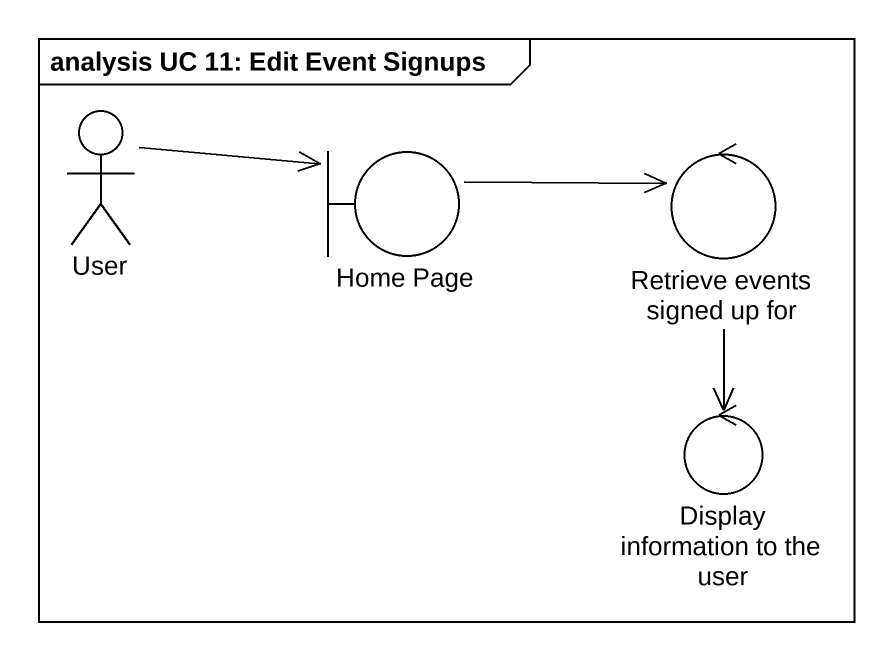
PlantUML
@startuml
mainframe analysis UC 11: Edit Event Signups
actor User
boundary "Home Page" as Home_Page
control "Retrieve events signed up for" as Retrieve_events_signed_up
control "Display information to the user" as Display_information_to_the
User -right-> Home_Page
Home_Page -right-> Retrieve_events_signed_up
Retrieve_events_signed_up --> Display_information_to_the
@enduml
